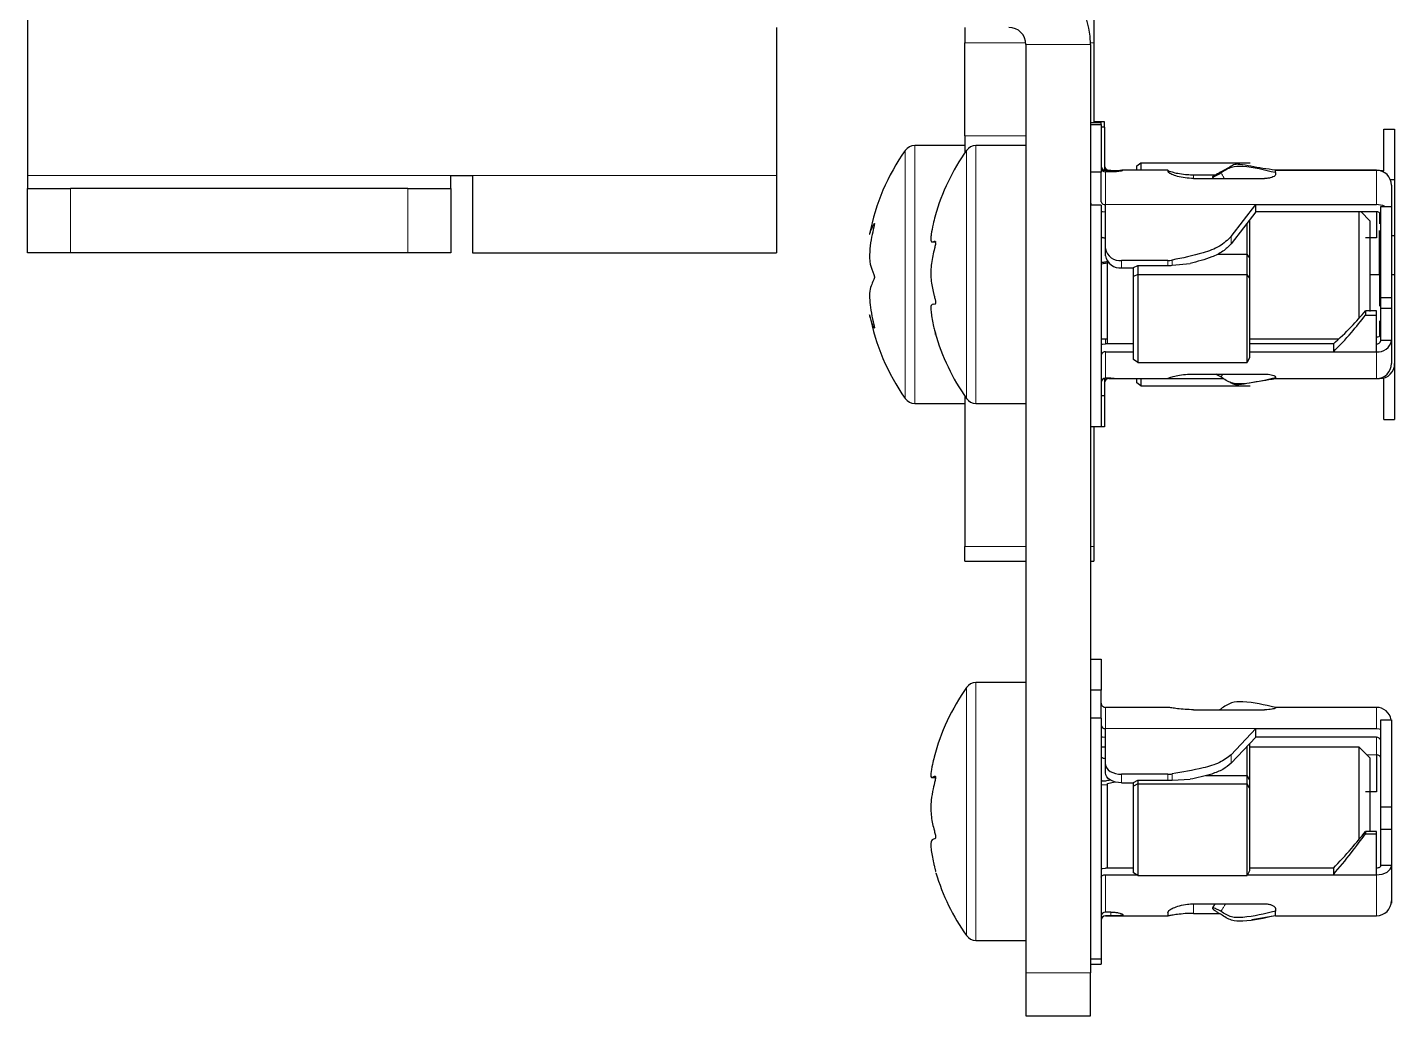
# Model space of a CAD drawing. Header units: millimetres. Extents: x -1035 to 1231, y 351 to 1984.
# Drawn here: x -86.5 to -22.9, y 350.6 to 396.6 of the extents above; entities that cross this region are included whole.
import ezdxf

# ---------------------------------------------------------------- set-up
doc = ezdxf.new("R2010")
doc.units = ezdxf.units.MM

msp = doc.modelspace()

# ---------------------------------------------------------------- linework, layer by layer
at = {"color": 7, "linetype": 'Continuous', "lineweight": 25}
for p, q in [((-86.475, 403.064), (-86.475, 389.664)), ((-36.875, 400.458), (-36.875, 395.841)), ((-51.625, 396.564), (-51.625, 389.664)), ((-42.875, 396.564), (-42.875, 395.841)), ((-42.875, 391.511), (-42.875, 395.841)), ((-40.025, 395.764), (-40.025, 352.564)), ((-37.025, 395.764), (-37.025, 352.564)), ((-36.875, 395.841), (-36.875, 392.164)), ((-37.025, 392.142), (-36.525, 392.142)), ((-37.025, 392.046), (-36.525, 392.046)), ((-36.375, 392.164), (-36.875, 392.164)), ((-36.525, 392.046), (-36.525, 392.142)), ((-36.525, 392.046), (-36.525, 389.817)), ((-36.375, 391.922), (-36.525, 391.922)), ((-36.375, 391.922), (-36.375, 392.164)), ((-36.375, 391.922), (-36.375, 389.906)), ((-23.375, 391.822), (-22.875, 391.822)), ((-23.375, 389.885), (-23.375, 391.822)), ((-22.875, 391.822), (-22.875, 389.48)), ((-42.875, 391.511), (-42.875, 390.716)), ((-42.875, 391.064), (-45.201, 391.064)), ((-40.025, 391.064), (-42.351, 391.064)), ((-36.075, 389.899), (-36.325, 389.899)), ((-36.175, 389.899), (-36.175, 389.914)), ((-36.175, 389.914), (-36.121, 389.914)), ((-33.425, 389.914), (-35.558, 389.914)), ((-35.525, 389.911), (-35.525, 389.903)), ((-34.875, 390.115), (-34.675, 390.257)), ((-34.875, 389.914), (-34.875, 390.115)), ((-34.675, 390.257), (-34.675, 389.914)), ((-34.675, 390.257), (-29.591, 390.257)), ((-33.425, 389.914), (-33.425, 389.859)), ((-30.497, 390.093), (-30.949, 389.843)), ((-23.725, 389.914), (-28.425, 389.914)), ((-28.425, 389.8), (-28.425, 389.914)), ((-28.425, 389.914), (-23.575, 389.914)), ((-86.475, 389.664), (-86.475, 389.064)), ((-66.775, 389.064), (-66.775, 389.664)), ((-66.775, 389.664), (-65.775, 389.664)), ((-65.775, 389.664), (-65.775, 386.064)), ((-51.625, 389.664), (-51.625, 386.064)), ((-36.525, 389.817), (-37.025, 389.817)), ((-36.525, 388.445), (-36.525, 389.817)), ((-36.075, 389.833), (-36.325, 389.833)), ((-32.225, 389.702), (-31.195, 389.702)), ((-32.225, 389.529), (-28.925, 389.529)), ((-31.353, 389.592), (-31.353, 389.594)), ((-31.353, 389.592), (-31.318, 389.529)), ((-28.425, 389.8), (-28.425, 389.701)), ((-23.078, 389.48), (-22.875, 389.48)), ((-22.875, 389.48), (-22.875, 386.87)), ((-86.475, 386.064), (-86.475, 389.064)), ((-86.475, 389.064), (-84.475, 389.064)), ((-68.775, 389.064), (-84.475, 389.064)), ((-68.775, 389.064), (-66.775, 389.064)), ((-66.775, 389.064), (-66.775, 386.064)), ((-23.025, 389.214), (-23.025, 388.232)), ((-36.525, 388.29), (-37.025, 388.29)), ((-36.525, 388.29), (-36.525, 377.986)), ((-36.325, 386.268), (-36.325, 388.311)), ((-30.48, 386.825), (-29.325, 388.311)), ((-29.325, 387.976), (-30.48, 386.49)), ((-29.325, 387.976), (-29.325, 388.311)), ((-29.325, 388.311), (-23.725, 388.311)), ((-23.725, 387.976), (-29.325, 387.976)), ((-24.525, 387.714), (-24.525, 387.976)), ((-24.025, 387.564), (-24.437, 387.976)), ((-23.525, 388.232), (-23.025, 388.232)), ((-23.525, 383.985), (-23.525, 388.232)), ((-23.025, 388.232), (-23.025, 383.985)), ((-29.741, 386.014), (-29.741, 387.441)), ((-29.625, 387.59), (-29.625, 385.859)), ((-24.525, 383.02), (-24.525, 387.714)), ((-24.025, 387.564), (-24.025, 387.272)), ((-23.725, 386.763), (-24.225, 386.763)), ((-24.025, 387.272), (-24.025, 383.334)), ((-23.025, 386.87), (-22.875, 386.87)), ((-22.875, 386.87), (-22.875, 385.064)), ((-84.475, 386.064), (-86.475, 386.064)), ((-68.775, 386.064), (-84.475, 386.064)), ((-66.775, 386.064), (-68.775, 386.064)), ((-65.775, 386.064), (-51.625, 386.064)), ((-44.376, 386.58), (-44.262, 386.58)), ((-36.325, 385.933), (-36.325, 386.268)), ((-36.525, 385.56), (-36.225, 385.597)), ((-36.225, 385.612), (-36.181, 385.623)), ((-36.225, 381.833), (-36.225, 385.612)), ((-33.424, 385.711), (-35.575, 385.711)), ((-35.025, 385.389), (-34.825, 385.479)), ((-34.825, 385.479), (-34.825, 385.053)), ((-34.825, 385.479), (-33.424, 385.479)), ((-33.23, 385.488), (-32.39, 385.573)), ((-31.117, 386.014), (-29.741, 386.014)), ((-29.741, 385.053), (-29.741, 386.014)), ((-29.625, 385.859), (-29.741, 386.014)), ((-29.625, 385.859), (-29.625, 384.908)), ((-35.575, 385.376), (-35.025, 385.376)), ((-35.025, 384.969), (-35.025, 385.389)), ((-34.825, 385.053), (-35.025, 384.969)), ((-35.025, 381.099), (-35.025, 384.969)), ((-34.825, 385.053), (-34.825, 380.963)), ((-34.825, 385.053), (-29.741, 385.053)), ((-29.741, 380.963), (-29.741, 385.053)), ((-29.625, 384.908), (-29.741, 385.053)), ((-29.625, 384.908), (-29.625, 381.199)), ((-24.025, 385.064), (-23.575, 385.064)), ((-23.575, 385.064), (-23.525, 385.064)), ((-23.025, 385.064), (-22.875, 385.064)), ((-22.875, 385.064), (-22.875, 380.914)), ((-23.525, 383.985), (-23.025, 383.985)), ((-23.525, 383.497), (-23.525, 383.985)), ((-23.025, 383.985), (-23.025, 383.497)), ((-24.225, 383.366), (-24.225, 383.171)), ((-23.725, 383.366), (-24.225, 383.366)), ((-24.225, 383.171), (-23.725, 383.171)), ((-23.725, 383.171), (-23.725, 383.366)), ((-23.525, 383.497), (-23.025, 383.497)), ((-23.525, 381.981), (-23.525, 383.497)), ((-23.025, 383.497), (-23.025, 381.981)), ((-36.525, 382.064), (-36.225, 382.064)), ((-35.025, 381.833), (-36.325, 381.833)), ((-29.625, 382.064), (-25.483, 382.064)), ((-25.725, 381.833), (-29.625, 381.833)), ((-25.725, 381.833), (-25.725, 381.461)), ((-23.025, 381.981), (-23.525, 381.981)), ((-23.025, 381.981), (-23.025, 380.914)), ((-36.325, 381.461), (-35.025, 381.461)), ((-34.825, 380.963), (-35.025, 381.099)), ((-29.625, 381.199), (-29.741, 380.963)), ((-29.625, 381.461), (-25.725, 381.461)), ((-25.725, 381.461), (-23.725, 381.461)), ((-34.825, 380.963), (-29.741, 380.963)), ((-32.225, 380.427), (-28.925, 380.427)), ((-22.875, 380.914), (-22.875, 378.306)), ((-36.375, 380.223), (-36.375, 379.431)), ((-36.075, 380.229), (-36.325, 380.229)), ((-36.175, 380.214), (-30.821, 380.214)), ((-35.558, 380.214), (-33.425, 380.214)), ((-34.875, 380.014), (-34.875, 380.214)), ((-34.675, 379.872), (-34.875, 380.014)), ((-34.675, 380.214), (-34.675, 379.872)), ((-34.675, 379.872), (-29.591, 379.872)), ((-33.425, 380.22), (-33.425, 380.214)), ((-28.425, 380.305), (-28.425, 380.246)), ((-28.425, 380.214), (-28.425, 380.246)), ((-28.425, 380.214), (-23.725, 380.214)), ((-28.425, 380.214), (-23.575, 380.214)), ((-23.375, 378.306), (-23.375, 380.243)), ((-45.201, 379.064), (-42.875, 379.064)), ((-42.875, 379.413), (-42.875, 372.394)), ((-42.351, 379.064), (-40.025, 379.064)), ((-36.525, 379.431), (-36.375, 379.431)), ((-36.375, 379.431), (-36.375, 377.964)), ((-37.025, 377.986), (-36.525, 377.986)), ((-36.875, 377.986), (-36.875, 372.394)), ((-36.375, 377.964), (-36.875, 377.964)), ((-23.375, 378.306), (-22.875, 378.306)), ((-42.875, 371.725), (-42.875, 372.394)), ((-36.875, 372.394), (-36.875, 371.725)), ((-42.875, 371.725), (-40.025, 371.725)), ((-37.025, 371.725), (-36.875, 371.725)), ((-37.025, 367.164), (-36.525, 367.164)), ((-36.525, 367.164), (-36.525, 365.713)), ((-40.025, 366.064), (-42.351, 366.064)), ((-36.525, 365.713), (-37.025, 365.713)), ((-36.525, 364.407), (-36.525, 365.713)), ((-36.031, 364.914), (-36.325, 364.914)), ((-33.406, 364.914), (-36.031, 364.914)), ((-32.225, 364.803), (-28.925, 364.803)), ((-23.725, 364.914), (-28.425, 364.914)), ((-28.425, 364.912), (-28.425, 364.914)), ((-28.425, 364.912), (-28.425, 364.884)), ((-36.525, 364.407), (-37.025, 364.407)), ((-36.525, 364.407), (-36.525, 353.213)), ((-36.325, 362.257), (-36.325, 363.923)), ((-30.48, 362.711), (-29.325, 363.923)), ((-29.325, 363.525), (-29.325, 363.923)), ((-29.325, 363.923), (-23.725, 363.923)), ((-23.525, 364.335), (-23.025, 364.335)), ((-23.525, 360.287), (-23.525, 364.335)), ((-23.025, 364.335), (-23.025, 360.287)), ((-29.325, 363.525), (-30.48, 362.314)), ((-29.625, 363.21), (-29.625, 361.563)), ((-23.725, 363.525), (-29.325, 363.525)), ((-36.325, 363.064), (-36.525, 363.064)), ((-29.741, 361.747), (-29.741, 363.089)), ((-24.525, 363.064), (-29.625, 363.064)), ((-24.025, 362.564), (-24.525, 363.064)), ((-24.525, 360.322), (-24.525, 363.064)), ((-24.025, 362.564), (-24.025, 360.279)), ((-36.325, 361.859), (-36.325, 362.257)), ((-44.402, 361.653), (-44.226, 361.653)), ((-36.525, 361.312), (-36.225, 361.331)), ((-36.225, 361.366), (-35.885, 361.448)), ((-36.225, 357.429), (-36.225, 361.366)), ((-33.424, 361.803), (-35.575, 361.803)), ((-35.575, 361.405), (-35.025, 361.405)), ((-35.025, 361.421), (-34.825, 361.527)), ((-35.025, 361.248), (-35.025, 361.421)), ((-34.825, 361.352), (-35.025, 361.248)), ((-35.025, 357.212), (-35.025, 361.248)), ((-34.825, 361.527), (-34.825, 361.352)), ((-34.825, 361.527), (-33.424, 361.527)), ((-34.825, 361.352), (-34.825, 357.087)), ((-34.825, 361.352), (-29.741, 361.352)), ((-33.23, 361.531), (-32.39, 361.566)), ((-31.653, 361.747), (-29.741, 361.747)), ((-29.741, 361.352), (-29.741, 361.747)), ((-29.625, 361.563), (-29.741, 361.747)), ((-29.741, 357.087), (-29.741, 361.352)), ((-29.625, 361.172), (-29.741, 361.352)), ((-29.625, 361.563), (-29.625, 361.172)), ((-29.625, 361.172), (-29.625, 357.304)), ((-23.725, 360.99), (-24.225, 360.99)), ((-24.525, 358.757), (-24.525, 360.322)), ((-24.025, 360.279), (-24.025, 359.125)), ((-23.525, 360.287), (-23.025, 360.287)), ((-23.525, 359.238), (-23.525, 360.287)), ((-23.025, 360.287), (-23.025, 359.238)), ((-24.225, 359.139), (-24.225, 359.032)), ((-23.725, 359.139), (-24.225, 359.139)), ((-24.225, 359.032), (-23.725, 359.032)), ((-23.725, 359.032), (-23.725, 359.139)), ((-23.525, 359.238), (-23.025, 359.238)), ((-23.525, 357.55), (-23.525, 359.238)), ((-23.025, 359.238), (-23.025, 357.55)), ((-23.025, 357.55), (-23.525, 357.55)), ((-23.025, 357.55), (-23.025, 355.914)), ((-35.025, 357.429), (-36.325, 357.429)), ((-36.325, 357.126), (-34.888, 357.126)), ((-34.825, 357.087), (-35.025, 357.212)), ((-34.825, 357.087), (-29.741, 357.087)), ((-29.625, 357.304), (-29.741, 357.087)), ((-29.72, 357.126), (-25.725, 357.126)), ((-25.725, 357.429), (-29.625, 357.429)), ((-25.725, 357.429), (-25.725, 357.126)), ((-25.725, 357.126), (-23.725, 357.126)), ((-32.225, 355.771), (-28.925, 355.771)), ((-31.353, 355.567), (-31.353, 355.573)), ((-31.243, 355.771), (-31.352, 355.577)), ((-28.425, 355.561), (-28.425, 355.431)), ((-23.036, 355.793), (-23.025, 355.793)), ((-23.025, 355.914), (-23.025, 355.793)), ((-36.075, 355.384), (-36.325, 355.384)), ((-36.325, 355.214), (-36.031, 355.214)), ((-36.075, 355.214), (-36.325, 355.214)), ((-36.031, 355.214), (-33.406, 355.214)), ((-35.525, 355.27), (-35.525, 355.248)), ((-33.425, 355.346), (-33.425, 355.217)), ((-32.225, 355.325), (-31.029, 355.325)), ((-29.517, 355.037), (-28.425, 355.225)), ((-28.425, 355.214), (-28.425, 355.431)), ((-28.425, 355.214), (-23.725, 355.214)), ((-42.351, 354.064), (-40.025, 354.064)), ((-37.025, 353.213), (-36.525, 353.213)), ((-36.525, 353.213), (-36.525, 352.964)), ((-40.025, 352.564), (-40.025, 350.564)), ((-37.025, 352.964), (-36.525, 352.964)), ((-37.025, 350.564), (-37.025, 352.564)), ((-40.025, 350.564), (-37.025, 350.564))]:
    msp.add_line(p, q, dxfattribs=at)
at = {"color": 8, "linetype": 'Continuous', "lineweight": 18}
for p, q in [((-42.875, 395.841), (-40.029, 395.841)), ((-40.025, 395.764), (-37.025, 395.764)), ((-37.026, 395.841), (-36.875, 395.841)), ((-40.025, 391.511), (-42.875, 391.511)), ((-45.642, 390.83), (-45.642, 390.836)), ((-45.642, 379.293), (-45.642, 390.83)), ((-45.201, 391.058), (-45.201, 391.064)), ((-45.201, 379.064), (-45.201, 391.058)), ((-42.792, 379.293), (-42.792, 390.836)), ((-42.351, 379.064), (-42.351, 391.064)), ((-36.075, 389.833), (-36.075, 389.899)), ((-23.725, 388.311), (-23.725, 389.914)), ((-86.475, 389.664), (-66.775, 389.664)), ((-65.775, 389.664), (-51.625, 389.664)), ((-36.325, 389.833), (-36.325, 388.311)), ((-32.225, 389.702), (-32.225, 389.529)), ((-84.475, 389.064), (-84.475, 386.064)), ((-68.775, 386.064), (-68.775, 389.064)), ((-36.325, 388.311), (-29.325, 388.311)), ((-23.575, 387.424), (-23.575, 387.931)), ((-30.48, 386.49), (-30.48, 386.825)), ((-35.575, 385.711), (-35.575, 385.376)), ((-33.424, 385.479), (-33.424, 385.711)), ((-33.23, 385.73), (-33.23, 385.488)), ((-23.575, 383.583), (-23.575, 385.064)), ((-23.575, 382.198), (-23.575, 382.909)), ((-36.325, 382.064), (-36.325, 381.833)), ((-23.725, 381.833), (-23.725, 382.152)), ((-36.325, 381.461), (-36.325, 380.229)), ((-23.725, 380.214), (-23.725, 381.461)), ((-36.175, 380.229), (-36.175, 380.214)), ((-23.575, 380.214), (-23.575, 380.231)), ((-42.875, 372.394), (-40.025, 372.394)), ((-37.025, 372.394), (-36.875, 372.394)), ((-42.792, 354.293), (-42.792, 365.836)), ((-42.351, 354.064), (-42.351, 366.064)), ((-36.325, 364.914), (-36.325, 363.923)), ((-30.949, 364.849), (-30.923, 364.803)), ((-23.725, 363.923), (-23.725, 364.914)), ((-36.325, 363.923), (-29.325, 363.923)), ((-23.725, 362.7), (-23.725, 363.525)), ((-30.48, 362.314), (-30.48, 362.711)), ((-23.725, 362.7), (-24.161, 362.7)), ((-35.575, 361.803), (-35.575, 361.405)), ((-33.424, 361.527), (-33.424, 361.803)), ((-33.23, 361.818), (-33.23, 361.531)), ((-36.325, 357.126), (-36.325, 355.384)), ((-23.725, 355.214), (-23.725, 357.126)), ((-32.225, 355.771), (-32.225, 355.325)), ((-36.075, 355.214), (-36.075, 355.384)), ((-37.025, 352.564), (-40.025, 352.564))]:
    msp.add_line(p, q, dxfattribs=at)
at = {"color": 7, "linetype": 'Continuous', "lineweight": 25, "flags": 128}
for points in [[(-23.575, 389.914), (-23.439, 389.901), (-23.375, 389.885)], [(-37.025, 388.445), (-37.012, 388.353), (-36.986, 388.29)], [(-36.525, 387.996), (-36.462, 387.985), (-36.325, 387.976)], [(-36.525, 381.811), (-36.462, 381.823), (-36.325, 381.833)], [(-23.725, 363.923), (-23.589, 363.912), (-23.525, 363.9)], [(-36.525, 363.548), (-36.462, 363.536), (-36.325, 363.525)], [(-23.525, 362.578), (-23.529, 362.602), (-23.541, 362.625), (-23.559, 362.646), (-23.584, 362.664), (-23.614, 362.679), (-23.649, 362.69), (-23.686, 362.697), (-23.725, 362.7)], [(-36.325, 362.257), (-36.311, 362.168), (-36.268, 362.083), (-36.199, 362.005), (-36.106, 361.936), (-35.992, 361.879), (-35.862, 361.837), (-35.722, 361.811), (-35.575, 361.803)], [(-35.575, 361.405), (-35.722, 361.414), (-35.862, 361.439), (-35.992, 361.481), (-36.106, 361.538), (-36.199, 361.607), (-36.268, 361.685), (-36.311, 361.771), (-36.325, 361.859)], [(-23.725, 357.126), (-23.589, 357.134), (-23.458, 357.158), (-23.337, 357.198), (-23.23, 357.25), (-23.143, 357.315), (-23.079, 357.388), (-23.039, 357.467), (-23.025, 357.55)], [(-23.525, 357.55), (-23.529, 357.527), (-23.541, 357.504), (-23.559, 357.483), (-23.584, 357.464), (-23.614, 357.449), (-23.649, 357.438), (-23.686, 357.431), (-23.725, 357.429)], [(-36.525, 357.411), (-36.462, 357.421), (-36.325, 357.429)], [(-36.525, 357.005), (-36.522, 357.029), (-36.51, 357.051), (-36.492, 357.072), (-36.467, 357.091), (-36.437, 357.106), (-36.402, 357.117), (-36.364, 357.124), (-36.325, 357.126)]]:
    msp.add_lwpolyline(points, dxfattribs=at)
at = {"color": 7, "linetype": 'Continuous', "lineweight": 25}
for centre, radius, start, end in [((-40.825, 395.764), 3.8, 360, 90), ((-40.825, 395.764), 0.8, 0, 90), ((-37.475, 385.064), 10, 144.74847, 169.13664), ((-45.201, 390.524), 0.54, 90, 144.74847), ((-34.625, 385.064), 10, 144.74847, 164.2164), ((-42.351, 390.524), 0.54, 90, 144.74847), ((-36.326, 390.099), 0.2, 180.08935, 270.08907), ((-36.327, 390.032), 0.198, 180.48602, 270.47792), ((-36.175, 390.114), 0.2, 180, 270), ((-23.725, 389.214), 0.7, 360, 90), ((-36.353, 388.486), 0.177, 193.44863, 278.95624), ((-23.718, 387.349), 0.962, 66.6447, 90.4317), ((-23.698, 387.801), 0.177, 13.44863, 98.95624), ((-35.659, 386.381), 0.676, 189.63694, 277.14426), ((-35.659, 386.046), 0.676, 189.63694, 277.14426), ((-33.424, 386.706), 0.996, 269.96573, 281.24283), ((-37.475, 385.064), 10, 190.82426, 215.25153), ((-34.625, 385.064), 10, 195.76708, 215.25153), ((-23.698, 382.328), 0.177, 261.04376, 346.55137), ((-23.703, 382.011), 0.18, 262.85574, 350.36306), ((-23.647, 382.087), 0.63, 262.85574, 350.36306), ((-36.348, 381.282), 0.18, 82.85574, 170.36306), ((-23.725, 380.914), 0.7, 270, 360), ((-23.575, 380.914), 0.7, 270, 360), ((-36.326, 380.03), 0.2, 89.91093, 179.91065), ((-36.175, 380.014), 0.2, 90, 180), ((-45.201, 379.604), 0.54, 215.25153, 270), ((-42.351, 379.604), 0.54, 215.25153, 270), ((-34.625, 360.064), 10, 144.74847, 165.35216), ((-42.351, 365.524), 0.54, 90, 144.74847), ((-36.325, 365.114), 0.2, 180.0002, 270.0002), ((-23.725, 364.214), 0.7, 9.94909, 90), ((-36.344, 364.105), 0.183, 187.23659, 275.7518), ((-23.707, 363.343), 0.183, 7.23659, 95.7518), ((-33.424, 363.017), 1.214, 269.96029, 279.18959), ((-34.625, 360.064), 10, 196.54426, 215.25153), ((-23.725, 355.914), 0.7, 270, 360), ((-36.329, 355.188), 0.197, 88.99664, 178.9602), ((-36.325, 355.014), 0.2, 89.9998, 179.9998), ((-42.351, 354.604), 0.54, 215.25153, 270)]:
    msp.add_arc(centre, radius, start, end, dxfattribs=at)
for centre, ratio in [((-33.424, 385.746), 0.356453), ((-33.424, 361.637), 0.14648)]:
    msp.add_ellipse(centre, major_axis=(0.75, 0), ratio=ratio, start_param=4.712389, end_param=4.975032, dxfattribs=at)
for points, knots in [([(-36.075, 389.899), (-36.014, 389.9), (-35.89, 389.901), (-35.725, 389.907), (-35.601, 389.913), (-35.535, 389.915), (-35.528, 389.912), (-35.525, 389.911)], [0, 0, 0, 0, 0.214393, 0.428789, 0.643061, 0.856854, 1, 1, 1, 1]), ([(-35.525, 389.903), (-35.531, 389.898), (-35.543, 389.888), (-35.638, 389.866), (-35.777, 389.847), (-35.931, 389.835), (-36.034, 389.834), (-36.075, 389.833)], [0, 0, 0, 0, 0.214305, 0.42865, 0.642279, 0.856223, 1, 1, 1, 1]), ([(-33.425, 389.909), (-33.413, 389.899), (-33.388, 389.88), (-33.188, 389.816), (-32.891, 389.752), (-32.552, 389.709), (-32.322, 389.704), (-32.225, 389.702)], [0, 0, 0, 0, 0.212833, 0.42585, 0.635542, 0.846587, 1, 1, 1, 1]), ([(-28.425, 389.8), (-28.924, 389.922), (-29.595, 390.087), (-30.49, 390.099), (-30.795, 389.894), (-30.949, 389.789)], [0, 0, 0, 0, 0.587693, 0.790818, 1, 1, 1, 1]), ([(-28.425, 389.914), (-28.813, 389.971), (-29.374, 390.053), (-29.983, 390.181), (-30.315, 390.198), (-30.455, 390.118), (-30.525, 390.078)], [0, 0, 0, 0, 0.53039, 0.769058, 0.884473, 1, 1, 1, 1]), ([(-32.225, 389.529), (-32.36, 389.535), (-32.63, 389.545), (-32.989, 389.622), (-33.259, 389.718), (-33.404, 389.805), (-33.419, 389.843), (-33.425, 389.859)], [0, 0, 0, 0, 0.213238, 0.42649, 0.63916, 0.849598, 1, 1, 1, 1]), ([(-30.949, 389.843), (-30.998, 389.816), (-31.095, 389.761), (-31.22, 389.687), (-31.31, 389.63), (-31.349, 389.602), (-31.352, 389.596), (-31.353, 389.594)], [0, 0, 0, 0, 0.225867, 0.451734, 0.677598, 0.903479, 1, 1, 1, 1]), ([(-31.353, 389.592), (-31.348, 389.592), (-31.338, 389.592), (-31.263, 389.626), (-31.152, 389.681), (-31.04, 389.74), (-30.97, 389.778), (-30.949, 389.789)], [0, 0, 0, 0, 0.225883, 0.451767, 0.67765, 0.903524, 1, 1, 1, 1]), ([(-28.425, 389.701), (-28.431, 389.684), (-28.442, 389.65), (-28.528, 389.598), (-28.654, 389.556), (-28.795, 389.533), (-28.888, 389.53), (-28.925, 389.529)], [0, 0, 0, 0, 0.214373, 0.428779, 0.642592, 0.856666, 1, 1, 1, 1]), ([(-23.725, 387.976), (-23.725, 387.82), (-23.725, 387.462), (-23.725, 387.015), (-23.725, 386.763)], [0, 0, 0, 0, 0.433451, 1, 1, 1, 1]), ([(-47.296, 386.947), (-47.297, 386.94), (-47.299, 386.921), (-47.237, 387.108), (-47.156, 387.31), (-47.098, 387.419), (-47.082, 387.438), (-47.076, 387.435), (-47.075, 387.424), (-47.077, 387.402), (-47.085, 387.351), (-47.13, 387.147), (-47.213, 386.781), (-47.282, 386.325), (-47.306, 385.921), (-47.282, 385.561), (-47.209, 385.322), (-47.129, 385.139), (-47.091, 385.039), (-47.079, 384.984), (-47.076, 384.954), (-47.075, 384.929), (-47.078, 384.901), (-47.088, 384.85), (-47.145, 384.715), (-47.236, 384.553), (-47.303, 384.268), (-47.299, 383.844), (-47.241, 383.377), (-47.163, 382.993), (-47.105, 382.734), (-47.084, 382.64), (-47.076, 382.592), (-47.075, 382.577), (-47.077, 382.569), (-47.085, 382.572), (-47.127, 382.651), (-47.207, 382.868), (-47.28, 383.109), (-47.292, 383.165), (-47.296, 383.184)], [0, 0, 0, 0, 0.031606, 0.08599, 0.146926, 0.162165, 0.169821, 0.172902, 0.176017, 0.178677, 0.182699, 0.194136, 0.245481, 0.30493, 0.341521, 0.378321, 0.450036, 0.485425, 0.500034, 0.504619, 0.507564, 0.510071, 0.512573, 0.517012, 0.53072, 0.594642, 0.659092, 0.697147, 0.750509, 0.809821, 0.823325, 0.836953, 0.840019, 0.842585, 0.845154, 0.849068, 0.859852, 0.907936, 0.969401, 1, 1, 1, 1]), ([(-44.247, 387.788), (-44.249, 387.783), (-44.28, 387.675), (-44.36, 387.357), (-44.429, 386.987), (-44.456, 386.704), (-44.431, 386.551), (-44.352, 386.588), (-44.269, 386.61), (-44.24, 386.602), (-44.229, 386.581), (-44.225, 386.56), (-44.225, 386.536), (-44.229, 386.5), (-44.247, 386.407), (-44.327, 386.102), (-44.413, 385.721), (-44.456, 385.21), (-44.437, 384.705), (-44.364, 384.341), (-44.292, 384.061), (-44.265, 383.957), (-44.245, 383.879), (-44.233, 383.822), (-44.226, 383.777), (-44.226, 383.759), (-44.225, 383.751)], [0, 0, 0, 0, 0.00365, 0.077461, 0.171814, 0.228586, 0.285766, 0.416114, 0.454923, 0.474397, 0.482246, 0.486516, 0.490821, 0.495681, 0.504404, 0.537695, 0.669138, 0.731239, 0.794134, 0.916194, 0.946326, 0.965487, 0.978097, 0.99078, 0.995843, 1, 1, 1, 1]), ([(-36.525, 386.829), (-36.524, 386.824), (-36.522, 386.813), (-36.505, 386.797), (-36.469, 386.779), (-36.398, 386.769), (-36.35, 386.761), (-36.325, 386.757)], [0, 0, 0, 0, 0.195302, 0.377541, 0.538909, 0.761383, 1, 1, 1, 1]), ([(-30.48, 386.825), (-30.649, 386.665), (-31, 386.334), (-31.982, 385.984), (-32.745, 385.829), (-33.23, 385.73)], [0, 0, 0, 0, 0.254027, 0.526591, 1, 1, 1, 1]), ([(-23.575, 385.064), (-23.575, 385.459), (-23.575, 386.164), (-23.575, 386.824), (-23.575, 387.114)], [0, 0, 0, 0, 0.559866, 1, 1, 1, 1]), ([(-30.48, 386.49), (-30.6, 386.367), (-30.845, 386.117), (-31.509, 385.801), (-32.049, 385.662), (-32.39, 385.573)], [0, 0, 0, 0, 0.261809, 0.533628, 1, 1, 1, 1]), ([(-36.525, 385.666), (-36.524, 385.661), (-36.522, 385.651), (-36.505, 385.64), (-36.467, 385.632), (-36.391, 385.639), (-36.309, 385.649), (-36.252, 385.663), (-36.222, 385.671)], [0, 0, 0, 0, 0.146813, 0.283805, 0.40511, 0.587871, 0.783158, 1, 1, 1, 1]), ([(-44.225, 383.751), (-44.226, 383.744), (-44.226, 383.727), (-44.235, 383.699), (-44.277, 383.663), (-44.358, 383.681), (-44.428, 383.653), (-44.456, 383.522), (-44.434, 383.194), (-44.357, 382.787), (-44.276, 382.457), (-44.244, 382.336), (-44.23, 382.285), (-44.226, 382.268), (-44.225, 382.265), (-44.228, 382.273), (-44.235, 382.296), (-44.243, 382.325), (-44.248, 382.344)], [0, 0, 0, 0, 0.0080985, 0.0194887, 0.0510507, 0.192127, 0.3599728, 0.4662721, 0.5734397, 0.8070788, 0.883862, 0.9223376, 0.9416812, 0.9500322, 0.9584695, 0.9657153, 0.9784816, 1, 1, 1, 1]), ([(-25.725, 381.833), (-25.445, 382.089), (-24.945, 382.546), (-24.445, 383.115), (-24.225, 383.366)], [0, 0, 0, 0, 0.5598678, 1, 1, 1, 1]), ([(-25.725, 381.461), (-25.445, 381.75), (-24.945, 382.266), (-24.445, 382.894), (-24.225, 383.171)], [0, 0, 0, 0, 0.559911, 1, 1, 1, 1]), ([(-23.725, 381.461), (-23.725, 381.75), (-23.725, 382.266), (-23.725, 382.894), (-23.725, 383.171)], [0, 0, 0, 0, 0.559866, 1, 1, 1, 1]), ([(-33.425, 380.22), (-33.413, 380.229), (-33.388, 380.249), (-33.188, 380.312), (-32.891, 380.377), (-32.552, 380.42), (-32.322, 380.425), (-32.225, 380.427)], [0, 0, 0, 0, 0.212833, 0.42585, 0.635542, 0.846587, 1, 1, 1, 1]), ([(-30.949, 380.285), (-30.999, 380.313), (-31.089, 380.364), (-31.162, 380.407), (-31.195, 380.427)], [0, 0, 0, 0, 0.54387, 1, 1, 1, 1]), ([(-28.925, 380.427), (-28.869, 380.425), (-28.757, 380.422), (-28.607, 380.397), (-28.494, 380.364), (-28.434, 380.331), (-28.428, 380.312), (-28.425, 380.305)], [0, 0, 0, 0, 0.2144453, 0.4288931, 0.6432387, 0.8571881, 1, 1, 1, 1]), ([(-36.075, 380.229), (-36.014, 380.229), (-35.89, 380.228), (-35.727, 380.221), (-35.607, 380.215), (-35.573, 380.215), (-35.558, 380.215)], [0, 0, 0, 0, 0.268337, 0.536678, 0.804865, 1, 1, 1, 1]), ([(-28.425, 380.246), (-28.924, 380.126), (-29.595, 379.966), (-30.49, 379.97), (-30.795, 380.179), (-30.949, 380.285)], [0, 0, 0, 0, 0.587693, 0.790818, 1, 1, 1, 1]), ([(-30.525, 380.051), (-30.466, 380.016), (-30.376, 379.965), (-30.231, 379.934), (-29.996, 379.943), (-29.395, 380.078), (-28.825, 380.158), (-28.425, 380.214)], [0, 0, 0, 0, 0.113251, 0.16898, 0.224646, 0.455828, 1, 1, 1, 1]), ([(-28.425, 364.912), (-28.924, 365.028), (-29.595, 365.183), (-30.49, 365.167), (-30.795, 364.956), (-30.949, 364.849)], [0, 0, 0, 0, 0.587693, 0.790818, 1, 1, 1, 1]), ([(-32.225, 364.803), (-32.36, 364.806), (-32.63, 364.812), (-32.99, 364.852), (-33.256, 364.893), (-33.388, 364.915), (-33.403, 364.913), (-33.406, 364.912)], [0, 0, 0, 0, 0.234814, 0.469643, 0.703831, 0.935562, 1, 1, 1, 1]), ([(-31.029, 364.803), (-31.023, 364.807), (-30.998, 364.822), (-30.971, 364.838), (-30.949, 364.849)], [0, 0, 0, 0, 0.235419, 1, 1, 1, 1]), ([(-28.425, 364.884), (-28.431, 364.878), (-28.442, 364.864), (-28.528, 364.839), (-28.654, 364.818), (-28.795, 364.805), (-28.888, 364.804), (-28.925, 364.803)], [0, 0, 0, 0, 0.214373, 0.428779, 0.642592, 0.856666, 1, 1, 1, 1]), ([(-44.296, 362.595), (-44.325, 362.483), (-44.396, 362.21), (-44.452, 361.849), (-44.449, 361.652), (-44.391, 361.643), (-44.313, 361.701), (-44.255, 361.718), (-44.234, 361.714), (-44.226, 361.686), (-44.225, 361.667), (-44.227, 361.641), (-44.235, 361.587), (-44.276, 361.402), (-44.358, 361.086), (-44.429, 360.672), (-44.456, 360.248), (-44.431, 359.761), (-44.352, 359.397), (-44.269, 359.099), (-44.24, 358.984), (-44.229, 358.922), (-44.225, 358.889), (-44.225, 358.864), (-44.229, 358.839), (-44.247, 358.801), (-44.327, 358.77), (-44.413, 358.765), (-44.456, 358.6), (-44.437, 358.251), (-44.364, 357.85), (-44.292, 357.54), (-44.265, 357.429), (-44.245, 357.353), (-44.233, 357.306), (-44.226, 357.28), (-44.226, 357.276), (-44.225, 357.275)], [0, 0, 0, 0, 0.046233, 0.113467, 0.153166, 0.208832, 0.270707, 0.284793, 0.299011, 0.302209, 0.304886, 0.307566, 0.311648, 0.322899, 0.373059, 0.43718, 0.475761, 0.514619, 0.603202, 0.629576, 0.64281, 0.648144, 0.651045, 0.653971, 0.657274, 0.663202, 0.685826, 0.775152, 0.817355, 0.860097, 0.943047, 0.963524, 0.976545, 0.985115, 0.993735, 0.997175, 1, 1, 1, 1]), ([(-36.525, 362.637), (-36.524, 362.628), (-36.522, 362.61), (-36.505, 362.585), (-36.469, 362.558), (-36.398, 362.547), (-36.35, 362.539), (-36.325, 362.535)], [0, 0, 0, 0, 0.195302, 0.377541, 0.538909, 0.761383, 1, 1, 1, 1]), ([(-30.48, 362.711), (-30.649, 362.581), (-31, 362.311), (-31.982, 362.026), (-32.745, 361.899), (-33.23, 361.818)], [0, 0, 0, 0, 0.2540266, 0.5265912, 1, 1, 1, 1]), ([(-23.725, 362.7), (-23.725, 362.402), (-23.725, 361.871), (-23.725, 361.259), (-23.725, 360.99)], [0, 0, 0, 0, 0.559785, 1, 1, 1, 1]), ([(-30.48, 362.314), (-30.6, 362.213), (-30.845, 362.009), (-31.509, 361.752), (-32.049, 361.638), (-32.39, 361.566)], [0, 0, 0, 0, 0.261809, 0.533628, 1, 1, 1, 1]), ([(-36.525, 361.548), (-36.524, 361.54), (-36.522, 361.523), (-36.505, 361.502), (-36.467, 361.484), (-36.391, 361.489), (-36.272, 361.502), (-36.178, 361.525), (-36.111, 361.542)], [0, 0, 0, 0, 0.115696, 0.223653, 0.319247, 0.463273, 0.617169, 1, 1, 1, 1]), ([(-25.725, 357.429), (-25.445, 357.726), (-24.945, 358.258), (-24.445, 358.869), (-24.225, 359.139)], [0, 0, 0, 0, 0.559868, 1, 1, 1, 1]), ([(-25.725, 357.126), (-25.445, 357.46), (-24.945, 358.057), (-24.445, 358.734), (-24.225, 359.032)], [0, 0, 0, 0, 0.5599109, 1, 1, 1, 1]), ([(-23.725, 357.126), (-23.725, 357.46), (-23.725, 358.057), (-23.725, 358.734), (-23.725, 359.032)], [0, 0, 0, 0, 0.559866, 1, 1, 1, 1]), ([(-33.425, 355.346), (-33.413, 355.381), (-33.388, 355.449), (-33.188, 355.578), (-32.891, 355.69), (-32.552, 355.76), (-32.322, 355.767), (-32.225, 355.771)], [0, 0, 0, 0, 0.212833, 0.42585, 0.635542, 0.846587, 1, 1, 1, 1]), ([(-30.949, 355.418), (-30.998, 355.444), (-31.095, 355.494), (-31.22, 355.55), (-31.31, 355.581), (-31.349, 355.585), (-31.352, 355.576), (-31.353, 355.573)], [0, 0, 0, 0, 0.225867, 0.451734, 0.677598, 0.903479, 1, 1, 1, 1]), ([(-31.353, 355.567), (-31.348, 355.557), (-31.338, 355.537), (-31.263, 355.475), (-31.152, 355.399), (-31.04, 355.33), (-30.97, 355.291), (-30.949, 355.279)], [0, 0, 0, 0, 0.225883, 0.451767, 0.67765, 0.903524, 1, 1, 1, 1]), ([(-28.925, 355.771), (-28.869, 355.768), (-28.757, 355.763), (-28.607, 355.723), (-28.494, 355.668), (-28.434, 355.61), (-28.428, 355.575), (-28.425, 355.561)], [0, 0, 0, 0, 0.2144453, 0.4288931, 0.6432387, 0.8571881, 1, 1, 1, 1]), ([(-36.075, 355.384), (-36.014, 355.383), (-35.89, 355.379), (-35.725, 355.355), (-35.601, 355.324), (-35.535, 355.293), (-35.528, 355.277), (-35.525, 355.27)], [0, 0, 0, 0, 0.214393, 0.428789, 0.643061, 0.856854, 1, 1, 1, 1]), ([(-35.525, 355.248), (-35.531, 355.241), (-35.543, 355.228), (-35.638, 355.219), (-35.777, 355.215), (-35.931, 355.214), (-36.034, 355.214), (-36.075, 355.214)], [0, 0, 0, 0, 0.214305, 0.42865, 0.642279, 0.856223, 1, 1, 1, 1]), ([(-32.225, 355.325), (-32.36, 355.323), (-32.63, 355.317), (-32.989, 355.277), (-33.259, 355.235), (-33.404, 355.212), (-33.419, 355.216), (-33.425, 355.217)], [0, 0, 0, 0, 0.2132377, 0.4264897, 0.6391595, 0.8495978, 1, 1, 1, 1]), ([(-28.425, 355.431), (-28.924, 355.307), (-29.595, 355.14), (-30.49, 355.115), (-30.795, 355.316), (-30.949, 355.418)], [0, 0, 0, 0, 0.587693, 0.790818, 1, 1, 1, 1]), ([(-28.425, 355.217), (-28.924, 355.101), (-29.595, 354.945), (-30.49, 354.962), (-30.795, 355.172), (-30.949, 355.279)], [0, 0, 0, 0, 0.587693, 0.790818, 1, 1, 1, 1])]:
    msp.add_open_spline(points, degree=3, knots=knots, dxfattribs=at)
at = {"color": 8, "linetype": 'Continuous', "lineweight": 18}
for points, knots in [([(-30.949, 389.789), (-30.908, 389.716), (-30.858, 389.63), (-30.808, 389.543), (-30.8, 389.529)], [0, 0, 0, 0, 0.842756, 1, 1, 1, 1]), ([(-30.868, 380.427), (-30.88, 380.407), (-30.907, 380.36), (-30.934, 380.313), (-30.949, 380.285)], [0, 0, 0, 0, 0.415393, 1, 1, 1, 1]), ([(-30.746, 355.771), (-30.751, 355.762), (-30.777, 355.717), (-30.829, 355.627), (-30.892, 355.518), (-30.934, 355.446), (-30.949, 355.418)], [0, 0, 0, 0, 0.073986, 0.383014, 0.76733, 1, 1, 1, 1])]:
    msp.add_open_spline(points, degree=3, knots=knots, dxfattribs=at)

doc.saveas('drawing.dxf')
